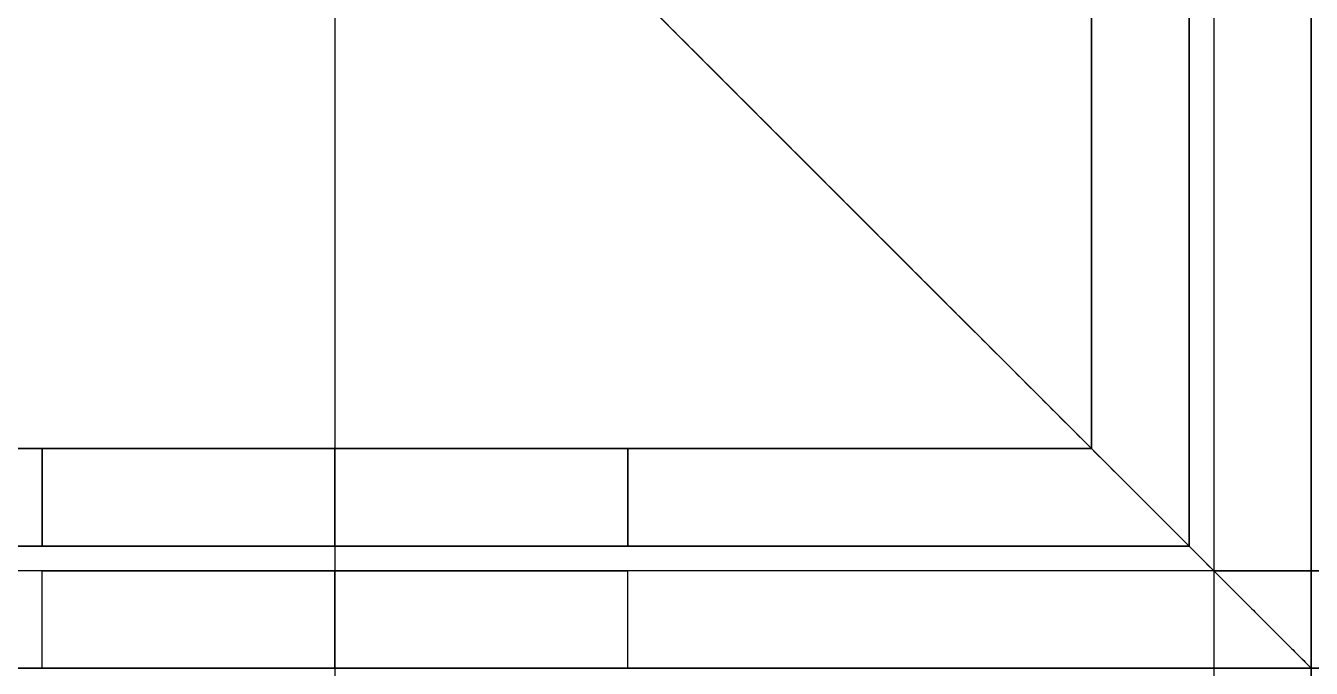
# Model space of a CAD drawing. Header units: millimetres. Extents: x -6529 to 809, y -8611 to 207.
# Drawn here: x -493.31 to -466.97, y 167.37 to 180.53 of the extents above; entities that cross this region are included whole.
import ezdxf

# ---------------------------------------------------------------- set-up
doc = ezdxf.new("R2010")
doc.units = ezdxf.units.MM
doc.header["$MEASUREMENT"] = 0
doc.layers.add('platen', color=7, linetype='Continuous', true_color=0x007f00)
doc.layers.add('staal', color=5, linetype='Continuous', true_color=0x0000ff)

# ---------------------------------------------------------------- blocks, each defined once
blk = doc.blocks.new('top plaat')
at = {"layer": 'platen'}
for points in [[(40, 40), (40, 20), (40, 0)], [(40, 40, 18), (40, 20, 18), (40, 0, 18)], [(40, 40, 9), (40, 20, 9), (40, 0, 9)], [(40, 0), (20, 0), (0, 0)], [(40, 0, 18), (20, 0, 18), (0, 0, 18)], [(40, 0, 9), (20, 0, 9), (0, 0, 9)], [(20, 0), (20, 0, 9), (20, 0, 18)], [(40, 0), (40, 0, 9), (40, 0, 18)]]:
    blk.add_open_spline(points, degree=2, dxfattribs=at)
blk = doc.blocks.new('plaat laag')
at = {"layer": 'platen'}
for points in [[(-3.167, -957.995, 600), (-3.759, -1136.994, 600), (-4.351, -1315.993, 600)], [(-4.351, -1315.993, 300), (-4.255, -1286.993, 300), (-4.159, -1257.993, 300)], [(-4.351, -1315.993, 300), (-4.255, -1286.993, 300), (-4.159, -1257.993, 300)]]:
    blk.add_open_spline(points, degree=2, dxfattribs=at)

msp = doc.modelspace()

# ---------------------------------------------------------------- linework, layer by layer
at = {"layer": 'staal'}
for p, q in [((-506.974, 207.367), (-466.974, 167.367)), ((-506.974, 207.367), (-466.974, 167.367)), ((-492.974, 171.867, 95.5), (-492.974, 169.867, 95.5)), ((-492.974, 171.867, 170.5), (-492.974, 169.867, 170.5)), ((-492.974, 169.867, 545.5), (-492.974, 171.867, 545.5)), ((-492.974, 169.867, 620.5), (-492.974, 171.867, 620.5)), ((-492.974, 169.867, 846.5), (-492.974, 171.867, 846.5)), ((-492.974, 169.867, 771.5), (-492.974, 171.867, 771.5)), ((-486.974, 169.867, 40), (-486.974, 171.867, 40)), ((-486.974, 169.867, 208), (-486.974, 171.867, 208)), ((-486.974, 171.867, 101.5), (-486.974, 169.867, 101.5)), ((-486.974, 171.867, 89.5), (-486.974, 169.867, 89.5)), ((-486.974, 171.867, 176.5), (-486.974, 169.867, 176.5)), ((-486.974, 171.867, 164.5), (-486.974, 169.867, 164.5)), ((-486.974, 169.867, 676), (-486.974, 171.867, 676)), ((-486.974, 169.867, 508), (-486.974, 171.867, 508)), ((-486.974, 169.867, 551.5), (-486.974, 171.867, 551.5)), ((-486.974, 169.867, 539.5), (-486.974, 171.867, 539.5)), ((-486.974, 169.867, 626.5), (-486.974, 171.867, 626.5)), ((-486.974, 169.867, 614.5), (-486.974, 171.867, 614.5)), ((-486.974, 169.867, 716), (-486.974, 171.867, 716)), ((-486.974, 169.867, 884), (-486.974, 171.867, 884)), ((-486.974, 169.867, 840.5), (-486.974, 171.867, 840.5)), ((-486.974, 169.867, 852.5), (-486.974, 171.867, 852.5)), ((-486.974, 169.867, 765.5), (-486.974, 171.867, 765.5)), ((-486.974, 169.867, 777.5), (-486.974, 171.867, 777.5)), ((-480.974, 171.867, 95.5), (-480.974, 169.867, 95.5)), ((-480.974, 171.867, 170.5), (-480.974, 169.867, 170.5)), ((-480.974, 169.867, 545.5), (-480.974, 171.867, 545.5)), ((-480.974, 169.867, 620.5), (-480.974, 171.867, 620.5)), ((-480.974, 169.867, 846.5), (-480.974, 171.867, 846.5)), ((-480.974, 169.867, 771.5), (-480.974, 171.867, 771.5)), ((-492.974, 167.367, 545.5), (-492.974, 169.367, 545.5)), ((-492.974, 167.367, 620.5), (-492.974, 169.367, 620.5)), ((-492.974, 167.367, 395.5), (-492.974, 169.367, 395.5)), ((-492.974, 167.367, 470.5), (-492.974, 169.367, 470.5)), ((-492.974, 167.367, 245.5), (-492.974, 169.367, 245.5)), ((-492.974, 167.367, 320.5), (-492.974, 169.367, 320.5)), ((-492.974, 167.367, 170.5), (-492.974, 169.367, 170.5)), ((-492.974, 167.367, 95.5), (-492.974, 169.367, 95.5)), ((-486.974, 167.367, 40), (-486.974, 169.367, 40)), ((-486.974, 167.367, 551.5), (-486.974, 169.367, 551.5)), ((-486.974, 167.367, 539.5), (-486.974, 169.367, 539.5)), ((-486.974, 167.367, 626.5), (-486.974, 169.367, 626.5)), ((-486.974, 167.367, 614.5), (-486.974, 169.367, 614.5)), ((-486.974, 167.367, 401.5), (-486.974, 169.367, 401.5)), ((-486.974, 167.367, 389.5), (-486.974, 169.367, 389.5)), ((-486.974, 167.367, 476.5), (-486.974, 169.367, 476.5)), ((-486.974, 167.367, 464.5), (-486.974, 169.367, 464.5)), ((-486.974, 167.367, 251.5), (-486.974, 169.367, 251.5)), ((-486.974, 167.367, 239.5), (-486.974, 169.367, 239.5)), ((-486.974, 167.367, 326.5), (-486.974, 169.367, 326.5)), ((-486.974, 167.367, 314.5), (-486.974, 169.367, 314.5)), ((-486.974, 167.367, 176.5), (-486.974, 169.367, 176.5)), ((-486.974, 167.367, 164.5), (-486.974, 169.367, 164.5)), ((-486.974, 167.367, 101.5), (-486.974, 169.367, 101.5)), ((-486.974, 167.367, 89.5), (-486.974, 169.367, 89.5)), ((-480.974, 167.367, 545.5), (-480.974, 169.367, 545.5)), ((-480.974, 167.367, 620.5), (-480.974, 169.367, 620.5)), ((-480.974, 167.367, 395.5), (-480.974, 169.367, 395.5)), ((-480.974, 167.367, 470.5), (-480.974, 169.367, 470.5)), ((-480.974, 167.367, 245.5), (-480.974, 169.367, 245.5)), ((-480.974, 167.367, 320.5), (-480.974, 169.367, 320.5)), ((-480.974, 167.367, 170.5), (-480.974, 169.367, 170.5)), ((-480.974, 167.367, 95.5), (-480.974, 169.367, 95.5)), ((-466.974, 167.367, 25), (-468.974, 169.367, 25))]:
    msp.add_line(p, q, dxfattribs=at)
msp.add_lwpolyline([(-466.974, 167.367), (769.026, 167.367), (769.026, -1068.633), (-466.974, -1068.633)], close=True, dxfattribs=at)
for points in [[(-506.974, 207.367), (-486.974, 187.367), (-466.974, 167.367)], [(-466.974, 167.367, 40), (-486.974, 187.367, 40), (-506.974, 207.367, 40)], [(-506.974, 207.367, 40), (-486.974, 187.367, 40), (-466.974, 167.367, 40)], [(-506.974, 207.367, 676), (-486.974, 187.367, 676), (-466.974, 167.367, 676)], [(-466.974, 167.367, 716), (-486.974, 187.367, 716), (-506.974, 207.367, 716)], [(-506.974, 207.367, 676), (-486.974, 187.367, 676), (-466.974, 167.367, 676)], [(-466.974, 167.367, 716), (-486.974, 187.367, 716), (-506.974, 207.367, 716)], [(-466.974, 167.367, 40), (-466.974, 187.367, 40), (-466.974, 207.367, 40)], [(-466.974, 167.367, 676), (-466.974, 187.367, 676), (-466.974, 207.367, 676)], [(-466.974, 167.367, 658), (-466.974, 187.367, 658), (-466.974, 207.367, 658)], [(-504.974, 205.367, 38), (-486.974, 187.367, 38), (-468.974, 169.367, 38)], [(-468.974, 169.367, 2), (-486.974, 187.367, 2), (-504.974, 205.367, 2)], [(-468.974, 169.367, 38), (-486.974, 187.367, 38), (-504.974, 205.367, 38)], [(-504.974, 205.367, 2), (-486.974, 187.367, 2), (-468.974, 169.367, 2)], [(-504.974, 205.367, 714), (-486.974, 187.367, 714), (-468.974, 169.367, 714)], [(-468.974, 169.367, 678), (-486.974, 187.367, 678), (-504.974, 205.367, 678)], [(-504.974, 205.367, 714), (-486.974, 187.367, 714), (-468.974, 169.367, 714)], [(-468.974, 169.367, 678), (-486.974, 187.367, 678), (-504.974, 205.367, 678)], [(-468.974, 205.367, 40), (-468.974, 187.367, 40), (-468.974, 169.367, 40)], [(-468.974, 205.367, 676), (-468.974, 187.367, 676), (-468.974, 169.367, 676)], [(-468.974, 205.367, 658), (-468.974, 187.367, 658), (-468.974, 169.367, 658)], [(-469.474, 169.867, 40), (-469.474, 187.367, 40), (-469.474, 204.867, 40)], [(-469.474, 169.867, 208), (-469.474, 187.367, 208), (-469.474, 204.867, 208)], [(-469.474, 169.867, 124), (-469.474, 187.367, 124), (-469.474, 204.867, 124)], [(-469.474, 204.867, 676), (-469.474, 187.367, 676), (-469.474, 169.867, 676)], [(-469.474, 204.867, 508), (-469.474, 187.367, 508), (-469.474, 169.867, 508)], [(-469.474, 204.867, 592), (-469.474, 187.367, 592), (-469.474, 169.867, 592)], [(-469.474, 204.867, 716), (-469.474, 187.367, 716), (-469.474, 169.867, 716)], [(-469.474, 204.867, 884), (-469.474, 187.367, 884), (-469.474, 169.867, 884)], [(-469.474, 204.867, 800), (-469.474, 187.367, 800), (-469.474, 169.867, 800)], [(-471.474, 202.867, 40), (-471.474, 187.367, 40), (-471.474, 171.867, 40)], [(-471.474, 202.867, 208), (-471.474, 187.367, 208), (-471.474, 171.867, 208)], [(-471.474, 202.867, 124), (-471.474, 187.367, 124), (-471.474, 171.867, 124)], [(-471.474, 171.867, 676), (-471.474, 187.367, 676), (-471.474, 202.867, 676)], [(-471.474, 171.867, 508), (-471.474, 187.367, 508), (-471.474, 202.867, 508)], [(-471.474, 171.867, 592), (-471.474, 187.367, 592), (-471.474, 202.867, 592)], [(-471.474, 171.867, 716), (-471.474, 187.367, 716), (-471.474, 202.867, 716)], [(-471.474, 171.867, 884), (-471.474, 187.367, 884), (-471.474, 202.867, 884)], [(-471.474, 171.867, 800), (-471.474, 187.367, 800), (-471.474, 202.867, 800)], [(-486.974, 187.367, 40), (-486.974, 152.617, 40), (-486.974, 117.867, 40)], [(-486.974, 187.367, 38), (-486.974, 152.617, 38), (-486.974, 117.867, 38)], [(-486.974, 187.367, 2), (-486.974, 152.617, 2), (-486.974, 117.867, 2)], [(-486.974, 187.367), (-486.974, 152.617), (-486.974, 117.867)], [(-486.974, 187.367, 716), (-486.974, 152.117, 716), (-486.974, 116.867, 716)], [(-486.974, 187.367, 714), (-486.974, 152.117, 714), (-486.974, 116.867, 714)], [(-486.974, 187.367, 678), (-486.974, 152.117, 678), (-486.974, 116.867, 678)], [(-486.974, 187.367, 676), (-486.974, 152.117, 676), (-486.974, 116.867, 676)], [(-471.474, 171.867, 40), (-486.974, 171.867, 40), (-502.474, 171.867, 40)], [(-471.474, 171.867, 208), (-486.974, 171.867, 208), (-502.474, 171.867, 208)], [(-471.474, 171.867, 124), (-486.974, 171.867, 124), (-502.474, 171.867, 124)], [(-502.474, 171.867, 676), (-486.974, 171.867, 676), (-471.474, 171.867, 676)], [(-502.474, 171.867, 508), (-486.974, 171.867, 508), (-471.474, 171.867, 508)], [(-502.474, 171.867, 592), (-486.974, 171.867, 592), (-471.474, 171.867, 592)], [(-502.474, 171.867, 716), (-486.974, 171.867, 716), (-471.474, 171.867, 716)], [(-502.474, 171.867, 884), (-486.974, 171.867, 884), (-471.474, 171.867, 884)], [(-502.474, 171.867, 800), (-486.974, 171.867, 800), (-471.474, 171.867, 800)], [(-486.974, 171.867, 40), (-486.974, 171.867, 64.75), (-486.974, 171.867, 89.5)], [(-486.974, 171.867, 101.5), (-486.974, 171.867, 133), (-486.974, 171.867, 164.5)], [(-486.974, 171.867, 176.5), (-486.974, 171.867, 192.25), (-486.974, 171.867, 208)], [(-486.974, 171.867, 676), (-486.974, 171.867, 651.25), (-486.974, 171.867, 626.5)], [(-486.974, 171.867, 614.5), (-486.974, 171.867, 583), (-486.974, 171.867, 551.5)], [(-486.974, 171.867, 539.5), (-486.974, 171.867, 523.75), (-486.974, 171.867, 508)], [(-486.974, 171.867, 716), (-486.974, 171.867, 740.75), (-486.974, 171.867, 765.5)], [(-486.974, 171.867, 777.5), (-486.974, 171.867, 809), (-486.974, 171.867, 840.5)], [(-486.974, 171.867, 852.5), (-486.974, 171.867, 868.25), (-486.974, 171.867, 884)], [(-471.474, 171.867, 40), (-471.474, 171.867, 124), (-471.474, 171.867, 208)], [(-471.474, 171.867, 676), (-471.474, 171.867, 592), (-471.474, 171.867, 508)], [(-471.474, 171.867, 716), (-471.474, 171.867, 800), (-471.474, 171.867, 884)], [(-504.474, 169.867, 40), (-486.974, 169.867, 40), (-469.474, 169.867, 40)], [(-504.474, 169.867, 208), (-486.974, 169.867, 208), (-469.474, 169.867, 208)], [(-504.474, 169.867, 124), (-486.974, 169.867, 124), (-469.474, 169.867, 124)], [(-469.474, 169.867, 676), (-486.974, 169.867, 676), (-504.474, 169.867, 676)], [(-469.474, 169.867, 508), (-486.974, 169.867, 508), (-504.474, 169.867, 508)], [(-469.474, 169.867, 592), (-486.974, 169.867, 592), (-504.474, 169.867, 592)], [(-469.474, 169.867, 716), (-486.974, 169.867, 716), (-504.474, 169.867, 716)], [(-469.474, 169.867, 884), (-486.974, 169.867, 884), (-504.474, 169.867, 884)], [(-469.474, 169.867, 800), (-486.974, 169.867, 800), (-504.474, 169.867, 800)], [(-486.974, 169.867, 40), (-486.974, 169.867, 64.75), (-486.974, 169.867, 89.5)], [(-486.974, 169.867, 101.5), (-486.974, 169.867, 133), (-486.974, 169.867, 164.5)], [(-486.974, 169.867, 176.5), (-486.974, 169.867, 192.25), (-486.974, 169.867, 208)], [(-486.974, 169.867, 676), (-486.974, 169.867, 651.25), (-486.974, 169.867, 626.5)], [(-486.974, 169.867, 614.5), (-486.974, 169.867, 583), (-486.974, 169.867, 551.5)], [(-486.974, 169.867, 539.5), (-486.974, 169.867, 523.75), (-486.974, 169.867, 508)], [(-486.974, 169.867, 716), (-486.974, 169.867, 740.75), (-486.974, 169.867, 765.5)], [(-486.974, 169.867, 777.5), (-486.974, 169.867, 809), (-486.974, 169.867, 840.5)], [(-486.974, 169.867, 852.5), (-486.974, 169.867, 868.25), (-486.974, 169.867, 884)], [(-469.474, 169.867, 40), (-469.474, 169.867, 124), (-469.474, 169.867, 208)], [(-469.474, 169.867, 676), (-469.474, 169.867, 592), (-469.474, 169.867, 508)], [(-469.474, 169.867, 716), (-469.474, 169.867, 800), (-469.474, 169.867, 884)], [(-468.974, 169.367, 40), (-486.974, 169.367, 40), (-504.974, 169.367, 40)], [(-468.974, 169.367, 676), (-486.974, 169.367, 676), (-504.974, 169.367, 676)], [(-468.974, 169.367, 658), (-486.974, 169.367, 658), (-504.974, 169.367, 658)], [(-486.974, 169.367, 40), (-486.974, 169.367, 64.75), (-486.974, 169.367, 89.5)], [(-486.974, 169.367, 101.5), (-486.974, 169.367, 133), (-486.974, 169.367, 164.5)], [(-486.974, 169.367, 176.5), (-486.974, 169.367, 208), (-486.974, 169.367, 239.5)], [(-486.974, 169.367, 251.5), (-486.974, 169.367, 283), (-486.974, 169.367, 314.5)], [(-486.974, 169.367, 326.5), (-486.974, 169.367, 358), (-486.974, 169.367, 389.5)], [(-486.974, 169.367, 401.5), (-486.974, 169.367, 433), (-486.974, 169.367, 464.5)], [(-486.974, 169.367, 476.5), (-486.974, 169.367, 508), (-486.974, 169.367, 539.5)], [(-486.974, 169.367, 551.5), (-486.974, 169.367, 583), (-486.974, 169.367, 614.5)], [(-486.974, 169.367, 626.5), (-486.974, 169.367, 651.25), (-486.974, 169.367, 676)], [(-468.974, 169.367, 38), (-468.974, 169.367, 20), (-468.974, 169.367, 2)], [(-468.974, 169.367, 38), (-468.974, -450.633, 38), (-468.974, -1070.633, 38)], [(-468.974, 169.367, 2), (-468.974, -450.633, 2), (-468.974, -1070.633, 2)], [(-468.974, 169.367, 20), (-468.974, 143.617, 20), (-468.974, 117.867, 20)], [(-468.974, 169.367, 25), (-467.974, 168.367, 25), (-466.974, 167.367, 25)], [(-468.974, 169.367, 2), (-468.974, 169.367, 20), (-468.974, 169.367, 38)], [(771.026, 169.367, 38), (151.026, 169.367, 38), (-468.974, 169.367, 38)], [(771.026, 169.367, 2), (151.026, 169.367, 2), (-468.974, 169.367, 2)], [(-417.474, 169.367, 20), (-443.224, 169.367, 20), (-468.974, 169.367, 20)], [(-468.974, 169.367, 714), (-468.974, 169.367, 696), (-468.974, 169.367, 678)], [(-468.974, 169.367, 714), (151.026, 169.367, 714), (771.026, 169.367, 714)], [(-468.974, 169.367, 678), (151.026, 169.367, 678), (771.026, 169.367, 678)], [(-468.974, 169.367, 696), (-443.224, 169.367, 696), (-417.474, 169.367, 696)], [(-468.974, 169.367, 701), (-467.974, 168.367, 701), (-466.974, 167.367, 701)], [(-468.974, 169.367, 714), (-468.974, 169.367, 696), (-468.974, 169.367, 678)], [(-468.974, 169.367, 714), (-468.974, -450.633, 714), (-468.974, -1070.633, 714)], [(-468.974, 169.367, 678), (-468.974, -450.633, 678), (-468.974, -1070.633, 678)], [(-468.974, 169.367, 696), (-468.974, 143.617, 696), (-468.974, 117.867, 696)], [(-468.974, 169.367, 701), (-467.974, 168.367, 701), (-466.974, 167.367, 701)], [(-468.974, 169.367, 40), (-468.974, 169.367, 358), (-468.974, 169.367, 676)], [(-506.974, 167.367, 40), (-486.974, 167.367, 40), (-466.974, 167.367, 40)], [(-506.974, 167.367, 676), (-486.974, 167.367, 676), (-466.974, 167.367, 676)], [(-506.974, 167.367, 658), (-486.974, 167.367, 658), (-466.974, 167.367, 658)], [(-486.974, 167.367, 40), (-486.974, 167.367, 64.75), (-486.974, 167.367, 89.5)], [(-486.974, 167.367, 101.5), (-486.974, 167.367, 133), (-486.974, 167.367, 164.5)], [(-486.974, 167.367, 176.5), (-486.974, 167.367, 208), (-486.974, 167.367, 239.5)], [(-486.974, 167.367, 251.5), (-486.974, 167.367, 283), (-486.974, 167.367, 314.5)], [(-486.974, 167.367, 326.5), (-486.974, 167.367, 358), (-486.974, 167.367, 389.5)], [(-486.974, 167.367, 401.5), (-486.974, 167.367, 433), (-486.974, 167.367, 464.5)], [(-486.974, 167.367, 476.5), (-486.974, 167.367, 508), (-486.974, 167.367, 539.5)], [(-486.974, 167.367, 551.5), (-486.974, 167.367, 583), (-486.974, 167.367, 614.5)], [(-486.974, 167.367, 626.5), (-486.974, 167.367, 651.25), (-486.974, 167.367, 676)], [(-466.974, 167.367), (-466.974, 167.367, 20), (-466.974, 167.367, 40)], [(-466.974, 167.367), (-466.974, -450.633), (-466.974, -1068.633)], [(-466.974, 167.367, 40), (-466.974, -450.633, 40), (-466.974, -1068.633, 40)], [(-466.974, 167.367, 20), (-466.974, 142.617, 20), (-466.974, 117.867, 20)], [(-466.974, 167.367, 40), (-466.974, 167.367, 358), (-466.974, 167.367, 676)]]:
    msp.add_open_spline(points, degree=2, dxfattribs=at)
for points, weights, knots in [([(-480.974, 171.867, 95.5), (-480.974, 171.867, 101.5), (-486.974, 171.867, 101.5), (-492.974, 171.867, 101.5), (-492.974, 171.867, 95.5), (-492.974, 171.867, 89.5), (-486.974, 171.867, 89.5), (-480.974, 171.867, 89.5), (-480.974, 171.867, 95.5)], [1, 0.707106781187, 1, 0.707106781187, 1, 0.707106781187, 1, 0.707106781187, 1], [0, 0, 0, 7.853982, 7.853982, 15.707963, 15.707963, 23.561945, 23.561945, 31.415927, 31.415927, 31.415927]), ([(-480.974, 171.867, 170.5), (-480.974, 171.867, 176.5), (-486.974, 171.867, 176.5), (-492.974, 171.867, 176.5), (-492.974, 171.867, 170.5), (-492.974, 171.867, 164.5), (-486.974, 171.867, 164.5), (-480.974, 171.867, 164.5), (-480.974, 171.867, 170.5)], [1, 0.707106781187, 1, 0.707106781187, 1, 0.707106781187, 1, 0.707106781187, 1], [0, 0, 0, 7.853982, 7.853982, 15.707963, 15.707963, 23.561945, 23.561945, 31.415927, 31.415927, 31.415927]), ([(-492.974, 171.867, 545.5), (-492.974, 171.867, 539.5), (-486.974, 171.867, 539.5), (-480.974, 171.867, 539.5), (-480.974, 171.867, 545.5), (-480.974, 171.867, 551.5), (-486.974, 171.867, 551.5), (-492.974, 171.867, 551.5), (-492.974, 171.867, 545.5)], [1, 0.707106781187, 1, 0.707106781187, 1, 0.707106781187, 1, 0.707106781187, 1], [0, 0, 0, 7.853982, 7.853982, 15.707963, 15.707963, 23.561945, 23.561945, 31.415927, 31.415927, 31.415927]), ([(-492.974, 171.867, 620.5), (-492.974, 171.867, 614.5), (-486.974, 171.867, 614.5), (-480.974, 171.867, 614.5), (-480.974, 171.867, 620.5), (-480.974, 171.867, 626.5), (-486.974, 171.867, 626.5), (-492.974, 171.867, 626.5), (-492.974, 171.867, 620.5)], [1, 0.707106781187, 1, 0.707106781187, 1, 0.707106781187, 1, 0.707106781187, 1], [0, 0, 0, 7.853982, 7.853982, 15.707963, 15.707963, 23.561945, 23.561945, 31.415927, 31.415927, 31.415927]), ([(-492.974, 171.867, 846.5), (-492.974, 171.867, 852.5), (-486.974, 171.867, 852.5), (-480.974, 171.867, 852.5), (-480.974, 171.867, 846.5), (-480.974, 171.867, 840.5), (-486.974, 171.867, 840.5), (-492.974, 171.867, 840.5), (-492.974, 171.867, 846.5)], [1, 0.707106781187, 1, 0.707106781187, 1, 0.707106781187, 1, 0.707106781187, 1], [0, 0, 0, 7.853982, 7.853982, 15.707963, 15.707963, 23.561945, 23.561945, 31.415927, 31.415927, 31.415927]), ([(-492.974, 171.867, 771.5), (-492.974, 171.867, 777.5), (-486.974, 171.867, 777.5), (-480.974, 171.867, 777.5), (-480.974, 171.867, 771.5), (-480.974, 171.867, 765.5), (-486.974, 171.867, 765.5), (-492.974, 171.867, 765.5), (-492.974, 171.867, 771.5)], [1, 0.707106781187, 1, 0.707106781187, 1, 0.707106781187, 1, 0.707106781187, 1], [0, 0, 0, 7.853982, 7.853982, 15.707963, 15.707963, 23.561945, 23.561945, 31.415927, 31.415927, 31.415927]), ([(-480.974, 169.867, 95.5), (-480.974, 169.867, 89.5), (-486.974, 169.867, 89.5), (-492.974, 169.867, 89.5), (-492.974, 169.867, 95.5), (-492.974, 169.867, 101.5), (-486.974, 169.867, 101.5), (-480.974, 169.867, 101.5), (-480.974, 169.867, 95.5)], [1, 0.707106781187, 1, 0.707106781187, 1, 0.707106781187, 1, 0.707106781187, 1], [-31.415927, -31.415927, -31.415927, -23.561945, -23.561945, -15.707963, -15.707963, -7.853982, -7.853982, 0, 0, 0]), ([(-480.974, 169.867, 170.5), (-480.974, 169.867, 164.5), (-486.974, 169.867, 164.5), (-492.974, 169.867, 164.5), (-492.974, 169.867, 170.5), (-492.974, 169.867, 176.5), (-486.974, 169.867, 176.5), (-480.974, 169.867, 176.5), (-480.974, 169.867, 170.5)], [1, 0.707106781187, 1, 0.707106781187, 1, 0.707106781187, 1, 0.707106781187, 1], [-31.415927, -31.415927, -31.415927, -23.561945, -23.561945, -15.707963, -15.707963, -7.853982, -7.853982, 0, 0, 0]), ([(-492.974, 169.867, 545.5), (-492.974, 169.867, 551.5), (-486.974, 169.867, 551.5), (-480.974, 169.867, 551.5), (-480.974, 169.867, 545.5), (-480.974, 169.867, 539.5), (-486.974, 169.867, 539.5), (-492.974, 169.867, 539.5), (-492.974, 169.867, 545.5)], [1, 0.707106781187, 1, 0.707106781187, 1, 0.707106781187, 1, 0.707106781187, 1], [-31.415927, -31.415927, -31.415927, -23.561945, -23.561945, -15.707963, -15.707963, -7.853982, -7.853982, 0, 0, 0]), ([(-492.974, 169.867, 620.5), (-492.974, 169.867, 626.5), (-486.974, 169.867, 626.5), (-480.974, 169.867, 626.5), (-480.974, 169.867, 620.5), (-480.974, 169.867, 614.5), (-486.974, 169.867, 614.5), (-492.974, 169.867, 614.5), (-492.974, 169.867, 620.5)], [1, 0.707106781187, 1, 0.707106781187, 1, 0.707106781187, 1, 0.707106781187, 1], [-31.415927, -31.415927, -31.415927, -23.561945, -23.561945, -15.707963, -15.707963, -7.853982, -7.853982, 0, 0, 0]), ([(-492.974, 169.867, 846.5), (-492.974, 169.867, 840.5), (-486.974, 169.867, 840.5), (-480.974, 169.867, 840.5), (-480.974, 169.867, 846.5), (-480.974, 169.867, 852.5), (-486.974, 169.867, 852.5), (-492.974, 169.867, 852.5), (-492.974, 169.867, 846.5)], [1, 0.707106781187, 1, 0.707106781187, 1, 0.707106781187, 1, 0.707106781187, 1], [-31.415927, -31.415927, -31.415927, -23.561945, -23.561945, -15.707963, -15.707963, -7.853982, -7.853982, 0, 0, 0]), ([(-492.974, 169.867, 771.5), (-492.974, 169.867, 765.5), (-486.974, 169.867, 765.5), (-480.974, 169.867, 765.5), (-480.974, 169.867, 771.5), (-480.974, 169.867, 777.5), (-486.974, 169.867, 777.5), (-492.974, 169.867, 777.5), (-492.974, 169.867, 771.5)], [1, 0.707106781187, 1, 0.707106781187, 1, 0.707106781187, 1, 0.707106781187, 1], [-31.415927, -31.415927, -31.415927, -23.561945, -23.561945, -15.707963, -15.707963, -7.853982, -7.853982, 0, 0, 0]), ([(-492.974, 169.367, 545.5), (-492.974, 169.367, 539.5), (-486.974, 169.367, 539.5), (-480.974, 169.367, 539.5), (-480.974, 169.367, 545.5), (-480.974, 169.367, 551.5), (-486.974, 169.367, 551.5), (-492.974, 169.367, 551.5), (-492.974, 169.367, 545.5)], [1, 0.707106781187, 1, 0.707106781187, 1, 0.707106781187, 1, 0.707106781187, 1], [-31.415927, -31.415927, -31.415927, -23.561945, -23.561945, -15.707963, -15.707963, -7.853982, -7.853982, 0, 0, 0]), ([(-492.974, 169.367, 620.5), (-492.974, 169.367, 614.5), (-486.974, 169.367, 614.5), (-480.974, 169.367, 614.5), (-480.974, 169.367, 620.5), (-480.974, 169.367, 626.5), (-486.974, 169.367, 626.5), (-492.974, 169.367, 626.5), (-492.974, 169.367, 620.5)], [1, 0.707106781187, 1, 0.707106781187, 1, 0.707106781187, 1, 0.707106781187, 1], [-31.415927, -31.415927, -31.415927, -23.561945, -23.561945, -15.707963, -15.707963, -7.853982, -7.853982, 0, 0, 0]), ([(-492.974, 169.367, 395.5), (-492.974, 169.367, 389.5), (-486.974, 169.367, 389.5), (-480.974, 169.367, 389.5), (-480.974, 169.367, 395.5), (-480.974, 169.367, 401.5), (-486.974, 169.367, 401.5), (-492.974, 169.367, 401.5), (-492.974, 169.367, 395.5)], [1, 0.707106781187, 1, 0.707106781187, 1, 0.707106781187, 1, 0.707106781187, 1], [-31.415927, -31.415927, -31.415927, -23.561945, -23.561945, -15.707963, -15.707963, -7.853982, -7.853982, 0, 0, 0]), ([(-492.974, 169.367, 470.5), (-492.974, 169.367, 464.5), (-486.974, 169.367, 464.5), (-480.974, 169.367, 464.5), (-480.974, 169.367, 470.5), (-480.974, 169.367, 476.5), (-486.974, 169.367, 476.5), (-492.974, 169.367, 476.5), (-492.974, 169.367, 470.5)], [1, 0.707106781187, 1, 0.707106781187, 1, 0.707106781187, 1, 0.707106781187, 1], [-31.415927, -31.415927, -31.415927, -23.561945, -23.561945, -15.707963, -15.707963, -7.853982, -7.853982, 0, 0, 0]), ([(-492.974, 169.367, 245.5), (-492.974, 169.367, 239.5), (-486.974, 169.367, 239.5), (-480.974, 169.367, 239.5), (-480.974, 169.367, 245.5), (-480.974, 169.367, 251.5), (-486.974, 169.367, 251.5), (-492.974, 169.367, 251.5), (-492.974, 169.367, 245.5)], [1, 0.707106781187, 1, 0.707106781187, 1, 0.707106781187, 1, 0.707106781187, 1], [-31.415927, -31.415927, -31.415927, -23.561945, -23.561945, -15.707963, -15.707963, -7.853982, -7.853982, 0, 0, 0]), ([(-492.974, 169.367, 320.5), (-492.974, 169.367, 314.5), (-486.974, 169.367, 314.5), (-480.974, 169.367, 314.5), (-480.974, 169.367, 320.5), (-480.974, 169.367, 326.5), (-486.974, 169.367, 326.5), (-492.974, 169.367, 326.5), (-492.974, 169.367, 320.5)], [1, 0.707106781187, 1, 0.707106781187, 1, 0.707106781187, 1, 0.707106781187, 1], [-31.415927, -31.415927, -31.415927, -23.561945, -23.561945, -15.707963, -15.707963, -7.853982, -7.853982, 0, 0, 0]), ([(-492.974, 169.367, 170.5), (-492.974, 169.367, 164.5), (-486.974, 169.367, 164.5), (-480.974, 169.367, 164.5), (-480.974, 169.367, 170.5), (-480.974, 169.367, 176.5), (-486.974, 169.367, 176.5), (-492.974, 169.367, 176.5), (-492.974, 169.367, 170.5)], [1, 0.707106781187, 1, 0.707106781187, 1, 0.707106781187, 1, 0.707106781187, 1], [-31.415927, -31.415927, -31.415927, -23.561945, -23.561945, -15.707963, -15.707963, -7.853982, -7.853982, 0, 0, 0]), ([(-492.974, 169.367, 95.5), (-492.974, 169.367, 89.5), (-486.974, 169.367, 89.5), (-480.974, 169.367, 89.5), (-480.974, 169.367, 95.5), (-480.974, 169.367, 101.5), (-486.974, 169.367, 101.5), (-492.974, 169.367, 101.5), (-492.974, 169.367, 95.5)], [1, 0.707106781187, 1, 0.707106781187, 1, 0.707106781187, 1, 0.707106781187, 1], [-31.415927, -31.415927, -31.415927, -23.561945, -23.561945, -15.707963, -15.707963, -7.853982, -7.853982, 0, 0, 0]), ([(-492.974, 167.367, 545.5), (-492.974, 167.367, 551.5), (-486.974, 167.367, 551.5), (-480.974, 167.367, 551.5), (-480.974, 167.367, 545.5), (-480.974, 167.367, 539.5), (-486.974, 167.367, 539.5), (-492.974, 167.367, 539.5), (-492.974, 167.367, 545.5)], [1, 0.707106781187, 1, 0.707106781187, 1, 0.707106781187, 1, 0.707106781187, 1], [0, 0, 0, 7.853982, 7.853982, 15.707963, 15.707963, 23.561945, 23.561945, 31.415927, 31.415927, 31.415927]), ([(-492.974, 167.367, 620.5), (-492.974, 167.367, 626.5), (-486.974, 167.367, 626.5), (-480.974, 167.367, 626.5), (-480.974, 167.367, 620.5), (-480.974, 167.367, 614.5), (-486.974, 167.367, 614.5), (-492.974, 167.367, 614.5), (-492.974, 167.367, 620.5)], [1, 0.707106781187, 1, 0.707106781187, 1, 0.707106781187, 1, 0.707106781187, 1], [0, 0, 0, 7.853982, 7.853982, 15.707963, 15.707963, 23.561945, 23.561945, 31.415927, 31.415927, 31.415927]), ([(-492.974, 167.367, 395.5), (-492.974, 167.367, 401.5), (-486.974, 167.367, 401.5), (-480.974, 167.367, 401.5), (-480.974, 167.367, 395.5), (-480.974, 167.367, 389.5), (-486.974, 167.367, 389.5), (-492.974, 167.367, 389.5), (-492.974, 167.367, 395.5)], [0.999999860338, 0.707106851018, 1, 0.707106781187, 1, 0.707106781187, 1, 0.707106781187, 1], [0, 0, 0, 7.85398, 7.85398, 15.707962, 15.707962, 23.561944, 23.561944, 31.415927, 31.415927, 31.415927]), ([(-492.974, 167.367, 470.5), (-492.974, 167.367, 476.5), (-486.974, 167.367, 476.5), (-480.974, 167.367, 476.5), (-480.974, 167.367, 470.5), (-480.974, 167.367, 464.5), (-486.974, 167.367, 464.5), (-492.974, 167.367, 464.5), (-492.974, 167.367, 470.5)], [1, 0.707106781187, 1, 0.707106781187, 1, 0.707106781187, 1, 0.707106781187, 1], [0, 0, 0, 7.853982, 7.853982, 15.707963, 15.707963, 23.561945, 23.561945, 31.415927, 31.415927, 31.415927]), ([(-492.974, 167.367, 245.5), (-492.974, 167.367, 251.5), (-486.974, 167.367, 251.5), (-480.974, 167.367, 251.5), (-480.974, 167.367, 245.5), (-480.974, 167.367, 239.5), (-486.974, 167.367, 239.5), (-492.974, 167.367, 239.5), (-492.974, 167.367, 245.5)], [1, 0.707106781187, 1, 0.707106781187, 1, 0.707106781187, 1, 0.707106781187, 1], [0, 0, 0, 7.853982, 7.853982, 15.707963, 15.707963, 23.561945, 23.561945, 31.415927, 31.415927, 31.415927]), ([(-492.974, 167.367, 320.5), (-492.974, 167.367, 326.5), (-486.974, 167.367, 326.5), (-480.974, 167.367, 326.5), (-480.974, 167.367, 320.5), (-480.974, 167.367, 314.5), (-486.974, 167.367, 314.5), (-492.974, 167.367, 314.5), (-492.974, 167.367, 320.5)], [1, 0.707106781187, 1, 0.707106781187, 1, 0.707106781187, 1, 0.707106781187, 1], [0, 0, 0, 7.853982, 7.853982, 15.707963, 15.707963, 23.561945, 23.561945, 31.415927, 31.415927, 31.415927]), ([(-492.974, 167.367, 170.5), (-492.974, 167.367, 176.5), (-486.974, 167.367, 176.5), (-480.974, 167.367, 176.5), (-480.974, 167.367, 170.5), (-480.974, 167.367, 164.5), (-486.974, 167.367, 164.5), (-492.974, 167.367, 164.5), (-492.974, 167.367, 170.5)], [1, 0.707106781187, 1, 0.707106781187, 1, 0.707106781187, 1, 0.707106781187, 1], [0, 0, 0, 7.853982, 7.853982, 15.707963, 15.707963, 23.561945, 23.561945, 31.415927, 31.415927, 31.415927]), ([(-492.974, 167.367, 95.5), (-492.974, 167.367, 101.5), (-486.974, 167.367, 101.5), (-480.974, 167.367, 101.5), (-480.974, 167.367, 95.5), (-480.974, 167.367, 89.5), (-486.974, 167.367, 89.5), (-492.974, 167.367, 89.5), (-492.974, 167.367, 95.5)], [1, 0.707106781187, 1, 0.707106781187, 1, 0.707106781187, 1, 0.707106781187, 1], [0, 0, 0, 7.853982, 7.853982, 15.707963, 15.707963, 23.561945, 23.561945, 31.415927, 31.415927, 31.415927]), ([(-480.974, 167.367, 545.5), (-480.974, 167.367, 539.5), (-486.974, 167.367, 539.5), (-492.974, 167.367, 539.5), (-492.974, 167.367, 545.5)], [1, 0.707106781187, 1, 0.707106781187, 1], [15.707963, 15.707963, 15.707963, 23.561945, 23.561945, 31.415927, 31.415927, 31.415927]), ([(-480.974, 167.367, 620.5), (-480.974, 167.367, 614.5), (-486.974, 167.367, 614.5), (-492.974, 167.367, 614.5), (-492.974, 167.367, 620.5)], [1, 0.707106781187, 1, 0.707106781187, 1], [15.707963, 15.707963, 15.707963, 23.561945, 23.561945, 31.415927, 31.415927, 31.415927]), ([(-480.974, 167.367, 395.5), (-480.974, 167.367, 389.5), (-486.974, 167.367, 389.5), (-492.974, 167.367, 389.5), (-492.974, 167.367, 395.5)], [1, 0.707106781187, 1, 0.707106781187, 1], [15.707963, 15.707963, 15.707963, 23.561945, 23.561945, 31.415927, 31.415927, 31.415927]), ([(-480.974, 167.367, 470.5), (-480.974, 167.367, 464.5), (-486.974, 167.367, 464.5), (-492.974, 167.367, 464.5), (-492.974, 167.367, 470.5)], [1, 0.707106781187, 1, 0.707106781187, 1], [15.707963, 15.707963, 15.707963, 23.561945, 23.561945, 31.415927, 31.415927, 31.415927]), ([(-480.974, 167.367, 245.5), (-480.974, 167.367, 239.5), (-486.974, 167.367, 239.5), (-492.974, 167.367, 239.5), (-492.974, 167.367, 245.5)], [1, 0.707106781187, 1, 0.707106781187, 1], [15.707963, 15.707963, 15.707963, 23.561945, 23.561945, 31.415927, 31.415927, 31.415927]), ([(-480.974, 167.367, 320.5), (-480.974, 167.367, 314.5), (-486.974, 167.367, 314.5), (-492.974, 167.367, 314.5), (-492.974, 167.367, 320.5)], [1, 0.707106781187, 1, 0.707106781187, 1], [15.707963, 15.707963, 15.707963, 23.561945, 23.561945, 31.415927, 31.415927, 31.415927]), ([(-480.974, 167.367, 170.5), (-480.974, 167.367, 164.5), (-486.974, 167.367, 164.5), (-492.974, 167.367, 164.5), (-492.974, 167.367, 170.5)], [1, 0.707106781187, 1, 0.707106781187, 1], [15.707963, 15.707963, 15.707963, 23.561945, 23.561945, 31.415927, 31.415927, 31.415927]), ([(-480.974, 167.367, 95.5), (-480.974, 167.367, 89.5), (-486.974, 167.367, 89.5), (-492.974, 167.367, 89.5), (-492.974, 167.367, 95.5)], [1, 0.707106781187, 1, 0.707106781187, 1], [15.707963, 15.707963, 15.707963, 23.561945, 23.561945, 31.415927, 31.415927, 31.415927])]:
    msp.add_rational_spline(points, weights, degree=2, knots=knots, dxfattribs=at)

# ---------------------------------------------------------------- block references
at = {"layer": 'platen'}
msp.add_blockref('top plaat', (-506.974, 167.367, 716), dxfattribs=at)
at = {"layer": 'platen', "rotation": 270.1894193054011}
msp.add_blockref('plaat laag', (809.026, 167.367, 58), dxfattribs=at)

doc.saveas('drawing.dxf')
